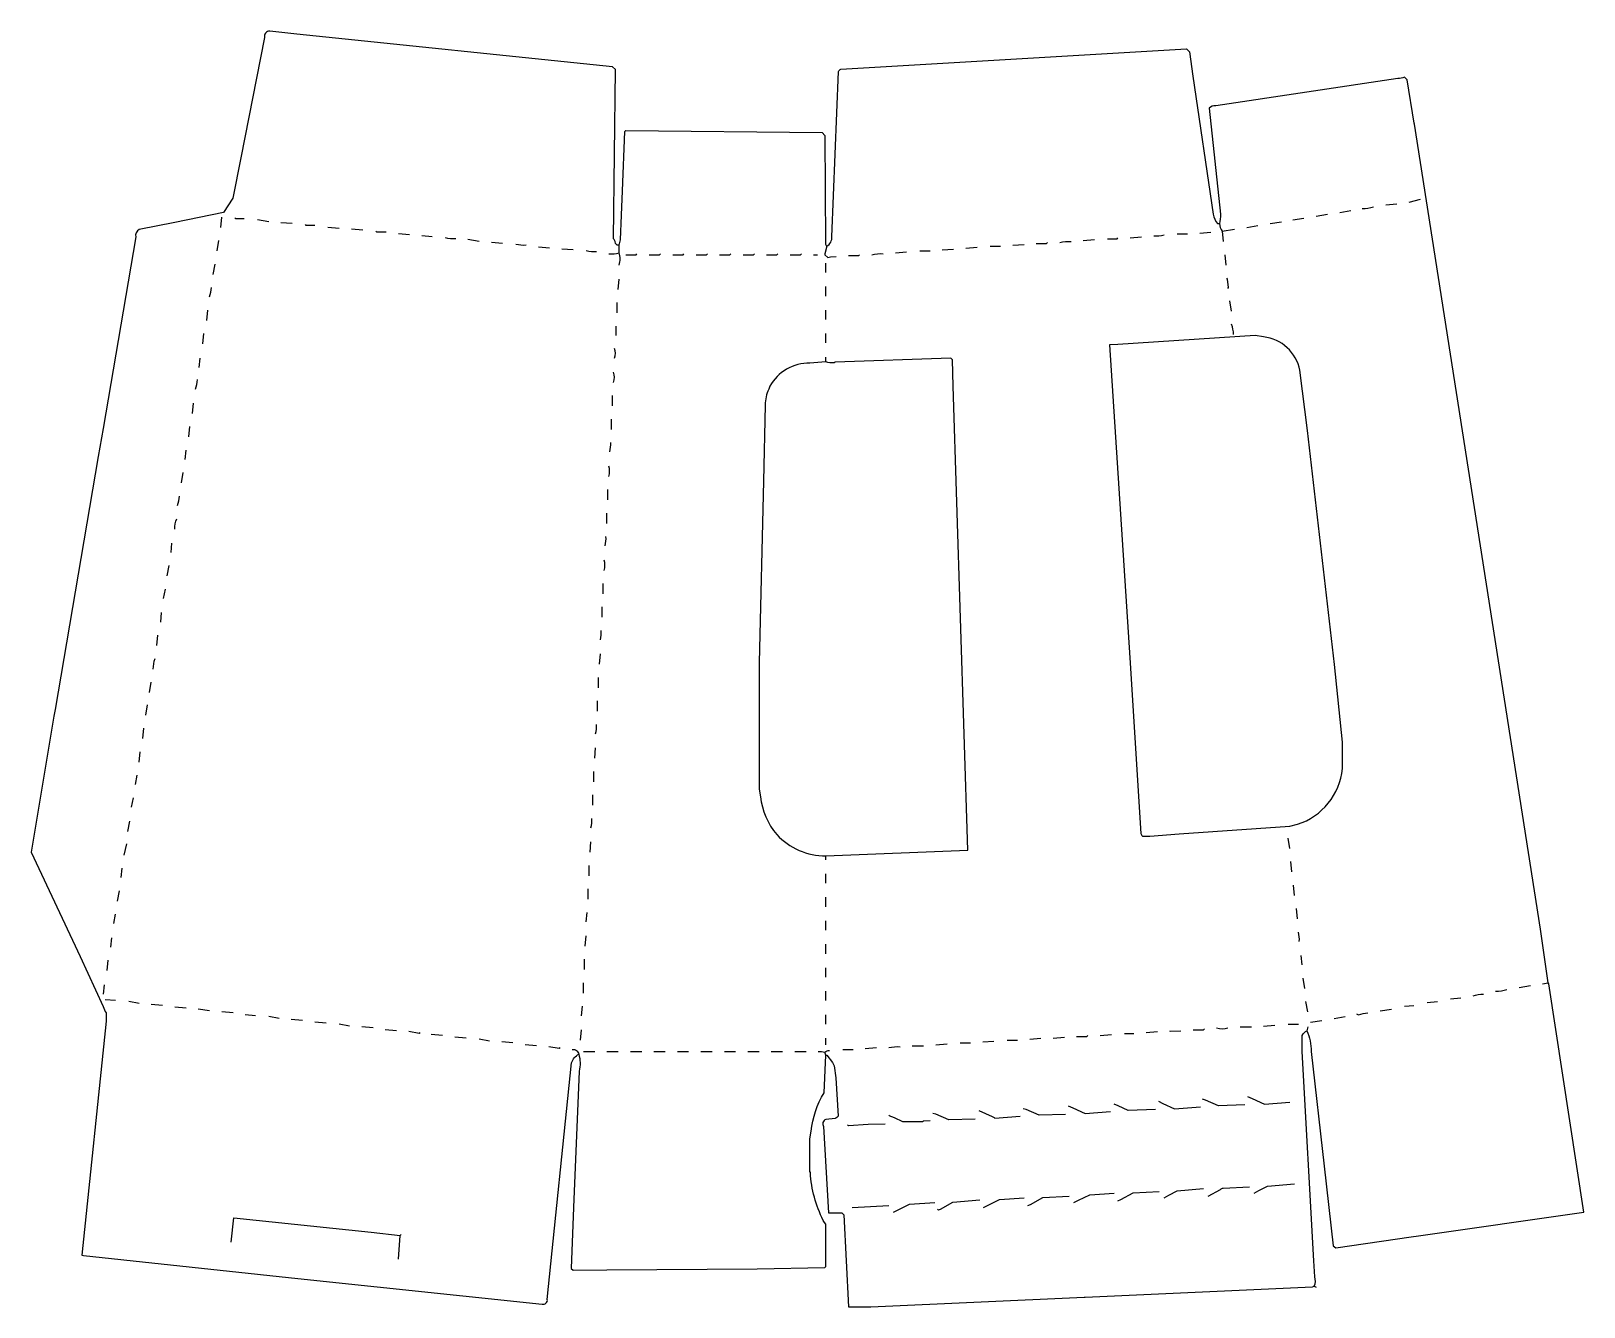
# Model space of a CAD drawing. Extents: x 85 to 1738, y 71 to 1429.
import ezdxf

# ---------------------------------------------------------------- set-up
doc = ezdxf.new("R2010")
doc.units = 0
doc.layers.get('0').update_dxf_attribs({"linetype": 'CONTINUOUS'})

msp = doc.modelspace()

# ---------------------------------------------------------------- linework, layer by layer
at = {"color": 250, "linetype": 'CONTINUOUS'}
for points in [[(711, 1201), (709, 1201), (707, 1203), (706.7, 1204.9, 0.089945), (705, 1208), (707, 1388), (704, 1391), (367.955446, 1425.554455), (339, 1429, 0.500269), (333.615385, 1422.076923), (308.384615, 1293.923077), (299.7, 1251.1), (290, 1236), (237.923077, 1225.384615), (200.076923, 1217.615385, 0.334414), (196.405405, 1209.932432), (161.594595, 1006.067568), (156.594595, 976.067568), (110.594595, 707.067568), (109.405405, 699.932432), (85, 555), (137.2, 444.1), (161.7, 390.9, 0.080162), (165, 384), (165, 375), (139, 126), (140.9, 125.7), (369.044554, 101.445545), (629, 74, 0.530141), (634.554455, 79.044554), (660.439024, 330.95122, -0.207092), (668, 340)], [(932, 1200, 0.282234), (937.519178, 1210.017808), (944.466926, 1385.970817, -0.223861), (947.044554, 1388.554455), (1315, 1410), (1318, 1407), (1321.58, 1380.94), (1343.42, 1234.06, 0.150276), (1348, 1224), (1350, 1224)], [(1444, 369), (1443, 365, -0.117617), (1447.560976, 342.95122), (1461.569231, 220.946154), (1471, 136), (1474, 134), (1554.053846, 145.569231), (1562.06, 146.58), (1738, 172), (1700.58, 414.94), (1700, 416), (1691.58, 472.94), (1557.58, 1329.94), (1557.405405, 1331.067568), (1550, 1377), (1547, 1380, -0.081887), (1539.94, 1378.42), (1346.06, 1349.58, 0.175009), (1339, 1347), (1351, 1234, -0.073918), (1350, 1224, 0.152736), (1353, 1216), (1354, 1205)], [(711, 1180, 0.180927), (711, 1193), (711, 1201), (712.352941, 1206.911765), (713.480059, 1232.981536), (714.520767, 1259.019169), (717, 1322), (718, 1323), (927, 1321), (930, 1318), (930.495653, 1203.004273, 0.144729), (932, 1200), (930, 1192), (930, 1191), (933, 1188), (936.06, 1188.58), (942, 1189)], [(537, 1208, -0.091428), (526, 1209)], [(612, 1201, -0.091428), (601, 1202)], [(687, 1194, -0.091428), (676, 1195)], [(700, 1192, 0.091428), (711, 1193)], [(980, 1191, -0.08251), (992, 1192)], [(1180, 1204, -0.08251), (1192, 1205)], [(1365, 1106, 0.078284), (1363, 1117)], [(1276, 572), (1306.969027, 574.464602), (1425.088235, 582.647059), (1433.1, 584.7, 0.298435), (1481, 644), (1481, 672), (1472.554455, 754.955446), (1443.569231, 1003.946154), (1435.594595, 1067.932432, 0.324347), (1396.95122, 1103.560976), (1388, 1105), (1241.955446, 1095.445545), (1233, 1095), (1254.535398, 761.969027), (1266.466926, 575.029183, 0.166467), (1268, 572), (1276, 572)], [(931, 551), (1082, 557), (1066.482185, 1051.016627), (1066, 1079), (1064, 1081), (941.015593, 1076.516632), (940, 1076, -0.120401), (931, 1077), (914.029183, 1075.533074, 0.273707), (871.3, 1050.9), (870.2, 1047.9, 0.102141), (866.487515, 1030.988109), (864.512485, 950.011891), (860, 757), (860, 622), (861.430769, 614.053846, 0.145831), (878.756098, 573.804878, 0.207548), (931, 551)], [(241, 924, 0.063906), (243, 934)], [(215, 750, -0.078284), (217, 761)], [(1435, 460, 0.088179), (1434, 470)], [(1496, 383), (1498, 382, -0.063906), (1508, 384)], [(1451, 93, 0.172436), (1451.470769, 103.026154), (1450.529231, 119.973846), (1438, 343), (1438, 360, -0.154143), (1443, 365)], [(998, 347, -0.08251), (1010, 348)], [(661, 345, -0.42198), (668, 340, -0.131511), (668.478336, 321.980069), (662.478336, 176.980069), (660, 112), (662, 110), (698.003086, 110.503125), (857.996914, 111.496875), (930, 113), (931, 114), (931, 159), (929.769231, 160.846154), (928.230769, 163.153846, -0.101008), (914.560976, 213.95122), (914, 215), (914, 250), (915.430769, 257.946154, -0.111), (929.2, 298.9), (931, 339), (930, 342)], [(931, 339), (932, 339), (938.24, 331.18), (939.846154, 327.769231), (941.529231, 314.973846), (944, 274, -0.083525), (940.959016, 271.45082), (931.040984, 270.54918, 0.482057), (928.533074, 262.970817), (934, 171), (948, 171), (950, 169), (955, 71), (979, 71), (1205.979245, 81.477358), (1207.020755, 81.522642), (1448.970817, 92.466926), (1451, 93), (1453, 92)], [(1042, 269), (1035.053846, 268.569231), (1034, 268), (1013, 268), (1004.1, 272.2), (1001.1, 273.3, -0.089945), (998, 275)], [(1094, 280), (1107.9, 273.7, -0.089945), (1111, 272), (1138, 274)], [(1338, 189), (1351, 196, -0.13491), (1354.030973, 197.535398), (1382, 199)]]:
    msp.add_lwpolyline(points, format="xyb", dxfattribs=at)
at = {"color": 27, "linetype": 'CONTINUOUS'}
for points in [[(1502, 1240, 0.087717), (1514, 1242)], [(1280, 1211, 0.091428), (1291, 1212)], [(275, 1146, 0.063906), (277, 1156)], [(260, 1048, 0.063906), (262, 1058)], [(1620, 402, -0.106907), (1631, 404)]]:
    msp.add_lwpolyline(points, format="xyb", dxfattribs=at)
at = {"color": 250, "linetype": 'CONTINUOUS'}
for points in [[(1527, 1244), (1539, 1245)], [(287, 1220), (288, 1231)], [(1404, 1224), (1416, 1226)], [(1305, 1213), (1316, 1213)], [(1353, 1216), (1366, 1218)], [(1379, 1220), (1391, 1222)], [(283, 1195), (285, 1206)], [(1031, 1195), (1042, 1195)], [(1106, 1200), (1117, 1200)], [(1357, 1180), (1356, 1191)], [(279, 1170), (281, 1181)], [(931, 1172), (931, 1182)], [(931, 1147), (931, 1157)], [(1363, 1131), (1361, 1142)], [(272, 1121), (273, 1132)], [(709, 1129), (709, 1140)], [(931, 1122), (931, 1132)], [(708, 1105), (708, 1115)], [(268, 1096), (269, 1107)], [(931, 1097), (931, 1107)], [(264, 1071), (265, 1081)], [(931, 1077), (931, 1082)], [(257, 1022), (258, 1033)], [(704, 1030), (704, 1041)], [(703, 1005), (703, 1016)], [(253, 997), (254, 1008)], [(249, 973), (250, 983)], [(699, 930), (699, 941)], [(698, 905), (698, 916)], [(234, 874), (235, 884)], [(694, 830), (694, 841)], [(223, 800), (224, 810)], [(693, 805), (693, 816)], [(219, 775), (220, 786)], [(211, 725), (213, 736)], [(689, 730), (689, 741)], [(207, 701), (209, 712)], [(688, 705), (688, 716)], [(204, 676), (205, 687)], [(200, 651), (201, 662)], [(684, 630), (684, 641)], [(683, 605), (683, 616)], [(931, 547), (931, 551)], [(181, 528), (182, 538)], [(679, 530), (679, 541)], [(931, 522), (931, 532)], [(1427, 534), (1426, 545)], [(678, 505), (678, 516)], [(1430, 509), (1429, 520)], [(931, 497), (931, 507)], [(173, 479), (175, 489)], [(931, 472), (931, 482)], [(170, 454), (171, 464)], [(931, 447), (931, 457)], [(166, 429), (167, 440)], [(674, 430), (674, 441)], [(931, 422), (931, 432)], [(1438, 435), (1437, 445)], [(162, 404), (163, 414)], [(673, 405), (673, 416)], [(1441, 410), (1439, 421)], [(931, 397), (931, 407)], [(1596, 399), (1607, 400)], [(250, 389), (238, 390)], [(931, 372), (931, 382)], [(1521, 386), (1533, 388)], [(1547, 391), (1557, 392)], [(1571, 395), (1582, 396)], [(1423, 372), (1434, 372)], [(1447, 374), (1459, 376)], [(1472, 378), (1484, 380)], [(598, 352), (586, 353)], [(931, 350), (931, 357)], [(1074, 352), (1085, 352)], [(1124, 355), (1135, 355)], [(1148, 356), (1160, 357)], [(1249, 362), (1259, 362)], [(949, 345), (960, 345)], [(1186, 276), (1158, 275), (1144.1, 281.2), (1141, 282)], [(1189, 285), (1193.9, 282.8), (1207, 277), (1234, 279)], [(1282, 281), (1253, 280), (1242.1, 285.2), (1238, 287)], [(1285, 290), (1289.9, 287.7), (1302, 282), (1330, 284)], [(1377, 286), (1349, 285), (1335.1, 291.2), (1332, 292)], [(1380, 295), (1384.9, 292.8), (1398, 287), (1425, 289)], [(1090, 271), (1062, 270), (1048.1, 276.2), (1045, 277)], [(1387, 192), (1392.1, 194.8), (1401.06, 199.58), (1430, 202)], [(1003, 172), (1005.1, 172.8), (1020.026154, 180.529231), (1047, 182)], [(1050, 175), (1051, 174.5), (1052.9, 175.2), (1066.040984, 182.54918), (1095, 185)], [(1099, 177), (1101.1, 177.8), (1116.024862, 185.527624), (1142, 187)], [(1146, 179), (1148.9, 180.2), (1162.037931, 187.544828), (1190, 189)], [(1195, 182), (1200.1, 184.8), (1211.911765, 190.352941), (1238, 192)], [(1242, 184), (1244.9, 185.2), (1258.032995, 192.538071), (1286, 194)], [(1291, 187), (1296.1, 189.8), (1305.067568, 194.594595), (1333, 197)], [(298, 140), (301, 166), (447.04878, 150.439024), (478, 147), (479, 148)], [(959, 177), (998, 179)], [(476, 122), (478, 147)]]:
    msp.add_lwpolyline(points, dxfattribs=at)
at = {"color": 27, "linetype": 'CONTINUOUS'}
for points in [[(1552, 1247), (1564, 1250)], [(312, 1229), (303, 1229), (302, 1230)], [(363, 1224), (351, 1225)], [(1453, 1232), (1465, 1234)], [(387, 1222), (378, 1222), (377, 1223)], [(438, 1217), (426, 1218)], [(463, 1215), (453, 1215), (452, 1216)], [(512, 1210), (501, 1211)], [(1231, 1208), (1241, 1208), (1242, 1209)], [(1255, 1209), (1267, 1210)], [(587, 1203), (575, 1204)], [(662, 1196), (650, 1197)], [(1005, 1193), (1017, 1194)], [(1080, 1198), (1092, 1199)], [(245, 948), (247, 959)], [(230, 849), (232, 860)], [(192, 603), (194, 613)], [(184, 552), (187, 564)], [(1433, 484), (1432, 495)], [(324, 381), (313, 382)], [(1444, 385), (1442, 396)], [(374, 376), (362, 377)], [(399, 373), (387, 374)], [(474, 365), (462, 366)], [(1297, 365), (1298, 364.5), (1309, 365)], [(523, 360), (511, 361)], [(548, 357), (536, 358)], [(623, 349), (611, 350)], [(1048, 350), (1060, 351)], [(1098, 353), (1110, 354)], [(973, 346), (985, 347)]]:
    msp.add_lwpolyline(points, dxfattribs=at)
at = {"color": 197, "linetype": 'CONTINUOUS'}
for points in [[(338, 1226), (326, 1228)], [(562, 1205), (550, 1207)], [(1329, 1214), (1341, 1215)], [(637, 1198), (625, 1199)], [(955, 1190), (966, 1190), (967, 1191)], [(1055, 1196), (1067, 1197)], [(710, 1154), (711, 1165)], [(690, 755), (691, 766)], [(685, 655), (686, 666)], [(680, 555), (681, 566)], [(676, 481), (677, 491)], [(1669, 411), (1681, 413)], [(671, 381), (672, 391)], [(1272, 363), (1284, 364)], [(573, 354), (562, 356)], [(1198, 359), (1209, 359), (1210, 360)]]:
    msp.add_lwpolyline(points, dxfattribs=at)
at = {"color": 247, "linetype": 'CONTINUOUS'}
for points in [[(1428, 1228), (1440, 1230)], [(1478, 1236), (1490, 1238)], [(413, 1219), (401, 1220)], [(488, 1212), (476, 1213)], [(1205, 1206), (1217, 1207)], [(1130, 1201), (1142, 1202)], [(226, 825), (228, 835)], [(196, 627), (198, 637)], [(188, 577), (190, 588)], [(1425, 559), (1423, 570)], [(177, 503), (179, 514)], [(675, 455), (676, 466)], [(175, 397), (164, 398)], [(225, 392), (213, 393)], [(300, 384), (288, 385)], [(449, 368), (437, 369)], [(670, 355), (671, 366)], [(1372, 369), (1384, 369)], [(1023, 349), (1035, 349)], [(1173, 357), (1185, 358)], [(954, 265), (955, 264), (976.024862, 265.527624), (994, 266)]]:
    msp.add_lwpolyline(points, dxfattribs=at)
at = {"color": 252, "linetype": 'CONTINUOUS'}
for points in [[(718, 1191), (729, 1191), (730, 1192)], [(743, 1191), (754, 1191), (755, 1192)], [(768, 1191), (779, 1191), (780, 1192)], [(793, 1191), (804, 1191), (805, 1192)], [(818, 1191), (829, 1191), (830, 1192)], [(843, 1191), (854, 1191), (855, 1192)], [(868, 1191), (879, 1191), (880, 1192)], [(893, 1191), (904, 1191), (905, 1192)]]:
    msp.add_lwpolyline(points, dxfattribs=at)
at = {"color": 251, "linetype": 'CONTINUOUS'}
for points in [[(918, 1191), (922, 1191)], [(1694, 415), (1700, 416)], [(275, 386), (263, 388)], [(499, 363), (498, 362), (487, 364)], [(648, 347), (647, 346), (636, 348)], [(673, 343), (685, 343)], [(698, 343), (710, 343)], [(723, 343), (735, 343)], [(748, 343), (760, 343)], [(773, 343), (785, 343)], [(798, 343), (810, 343)], [(823, 343), (835, 343)], [(848, 343), (860, 343)], [(873, 343), (885, 343)], [(898, 343), (910, 343)]]:
    msp.add_lwpolyline(points, dxfattribs=at)
at = {"color": 37, "linetype": 'CONTINUOUS'}
for points in [[(1155, 1203), (1166, 1203), (1167, 1204)], [(1359, 1155), (1359.5, 1156), (1358.560976, 1164.95122), (1358, 1166)]]:
    msp.add_lwpolyline(points, dxfattribs=at)
at = {"color": 197, "linetype": 'CONTINUOUS'}
for points in [[(706, 1081, 0.223537), (706, 1091)], [(701, 981, 0.075231), (702, 991)], [(696, 881, 0.075231), (697, 891)]]:
    msp.add_lwpolyline(points, format="xyb", dxfattribs=at)
at = {"color": 247, "linetype": 'CONTINUOUS'}
for points in [[(705, 1055, 0.165548), (705, 1066)], [(700, 955, 0.165548), (700, 966)], [(238, 899, -0.106907), (240, 910)], [(695, 855, 0.165548), (695, 866)]]:
    msp.add_lwpolyline(points, format="xyb", dxfattribs=at)
at = {"color": 237, "linetype": 'CONTINUOUS'}
for points in [[(691, 781, 0.075231), (692, 791)], [(686, 681, 0.075231), (687, 691)], [(1644, 407, 0.087717), (1656, 409)], [(1347, 368, 0.16102), (1359, 368)]]:
    msp.add_lwpolyline(points, format="xyb", dxfattribs=at)
at = {"color": 37, "linetype": 'CONTINUOUS'}
msp.add_lwpolyline([(681, 581, 0.075231), (682, 591)], format="xyb", dxfattribs=at)
at = {"color": 237, "linetype": 'CONTINUOUS'}
for points in [[(200, 394), (189, 396)], [(349, 378), (338, 380)], [(424, 370), (413, 372)], [(1322, 366), (1333, 366), (1334, 367)], [(1397, 370), (1409, 371)], [(1223, 360), (1235, 361)]]:
    msp.add_lwpolyline(points, dxfattribs=at)
at = {"color": 251, "linetype": 'CONTINUOUS'}
msp.add_lwpolyline([(923, 343, -0.070182), (930, 342, -0.165541), (935, 344)], format="xyb", dxfattribs=at)

doc.saveas('drawing.dxf')
